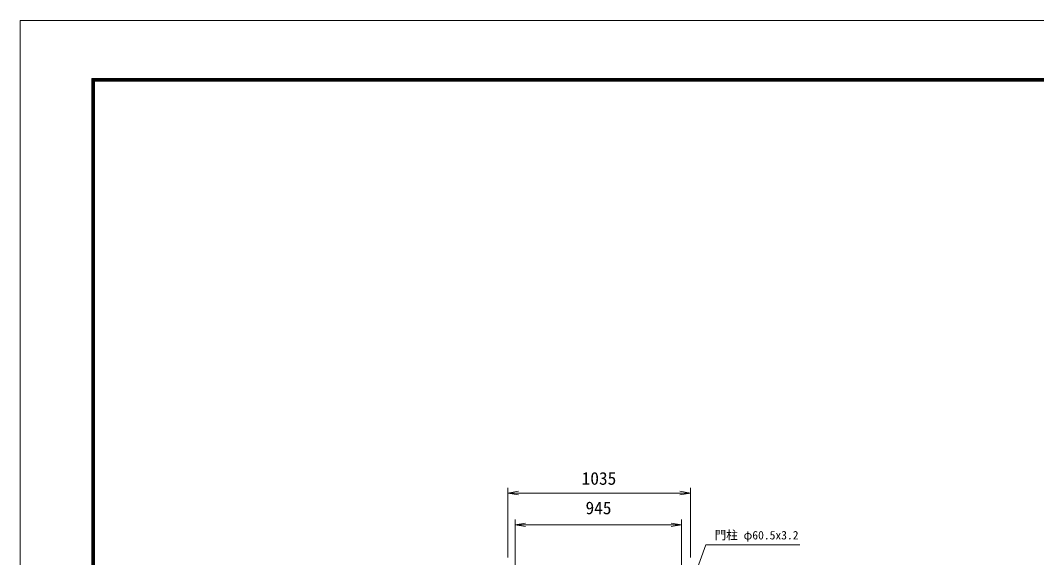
# Model space of a CAD drawing. Units: millimetres, scale not verified. Extents: x -6300 to 6300, y -4455 to 4455.
# Drawn here: x -6300 to -533, y 1408 to 4455 of the extents above; entities that cross this region are included whole.
import ezdxf
from ezdxf.enums import TextEntityAlignment as Align

# ---------------------------------------------------------------- set-up
doc = ezdxf.new("R2010")
doc.units = ezdxf.units.MM
doc.header["$LTSCALE"] = 30
for name, color, linetype, lineweight in [('0-6_D-STR-DIM', 7, 'Continuous', 9), ('0-7_0', 7, 'Continuous', 9), ('0-8_D-STR-TXT', 7, 'Continuous', 9), ('0-B_D-TTL', 7, 'Continuous', 9)]:
    doc.layers.add(name, color=color, linetype=linetype, lineweight=lineweight)
doc.styles.add('ＭＳ ゴシック', font='')
doc.styles.get('ＭＳ ゴシック').set_extended_font_data('MS Gothic')

# ---------------------------------------------------------------- blocks, each defined once
blk = doc.blocks.new('_Open')
at = {"layer": '0-7_0'}
blk.add_line((-30, 5), (0, 0), dxfattribs=at)
blk.add_lwpolyline([(-30, -5), (0, 0), (-30, 0)], dxfattribs=at)

msp = doc.modelspace()

# ---------------------------------------------------------------- linework, layer by layer
at = {"layer": '0-6_D-STR-DIM'}
for p, q in [((-3532.93, 1409.08), (-3532.93, 1804.26)), ((-2497.93, 1409.08), (-2497.93, 1804.26)), ((-3472.93, 1774.26), (-2557.93, 1774.26)), ((-3492.68, 810.84), (-3492.68, 1623.84)), ((-2547.68, 810.84), (-2547.68, 1623.84)), ((-3432.68, 1593.84), (-2607.68, 1593.84))]:
    msp.add_line(p, q, dxfattribs=at)
at = {"layer": '0-8_D-STR-TXT'}
msp.add_lwpolyline([(-1877.03, 1480.93), (-2410.19, 1480.93), (-2492.12, 1255.2)], dxfattribs=at)
at = {"layer": '0-B_D-TTL', "color": 2, "lineweight": 18}
msp.add_lwpolyline([(-6299.57, 4455), (6300.43, 4455), (6300.43, -4455), (-6299.57, -4455)], close=True, dxfattribs=at)
at = {"layer": '0-B_D-TTL'}
for points in [[(-5894.57, 4125), (5895.43, 4125), (5895.43, -4125), (-5894.57, -4125)], [(-5890.82, 4121.25), (5891.68, 4121.25), (5891.68, -4121.25), (-5890.82, -4121.25)], [(-5887.07, 4117.5), (5887.93, 4117.5), (5887.93, -4117.5), (-5887.07, -4117.5)], [(-5883.32, 4113.75), (5884.18, 4113.75), (5884.18, -4113.75), (-5883.32, -4113.75)], [(-5879.57, 4110), (5880.43, 4110), (5880.43, -4110), (-5879.57, -4110)]]:
    msp.add_lwpolyline(points, close=True, dxfattribs=at)

# ---------------------------------------------------------------- block references
at = {"layer": '0-6_D-STR-DIM', "xscale": 2, "yscale": 2, "rotation": 180}
for p in [(-3532.93, 1774.26), (-3492.68, 1593.84)]:
    msp.add_blockref('_Open', p, dxfattribs=at)
at = {"layer": '0-6_D-STR-DIM', "xscale": 2, "yscale": 2}
for p in [(-2497.93, 1774.26), (-2547.68, 1593.84)]:
    msp.add_blockref('_Open', p, dxfattribs=at)

# ---------------------------------------------------------------- texts
at = {"layer": '0-6_D-STR-DIM', "style": 'ＭＳ ゴシック'}
for s, p in [('1035', (-3114.8, 1799.73)), ('945', (-3092.89, 1632.44))]:
    msp.add_text(s, height=72.14, dxfattribs=at).set_placement(p, align=Align.BOTTOM_LEFT)
at = {"layer": '0-8_D-STR-TXT', "style": 'ＭＳ ゴシック'}
msp.add_text('門柱 φ60.5x3.2', height=48.17, dxfattribs=at).set_placement((-2360.54, 1496.82), align=Align.BOTTOM_LEFT)

doc.saveas('drawing.dxf')
